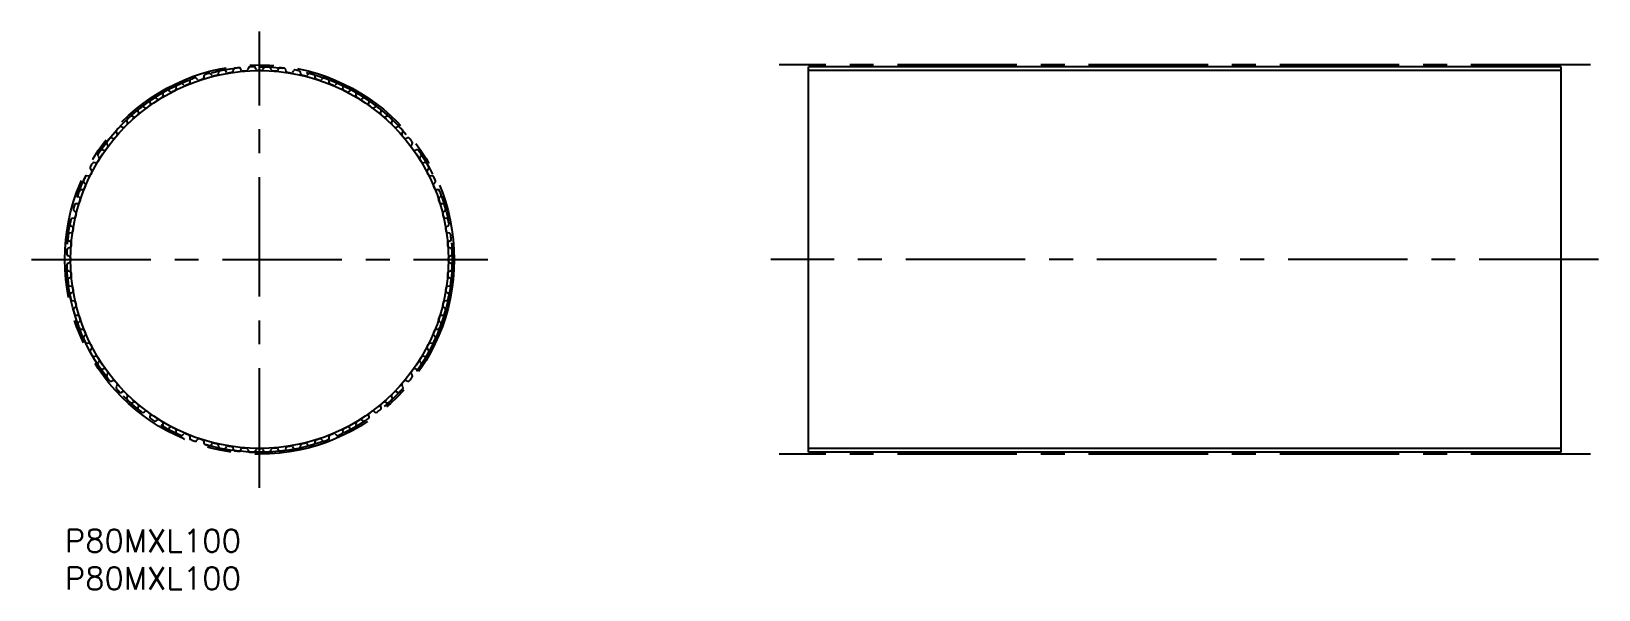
# Model space of a CAD drawing. Extents: x -4 to 204, y -8 to 66.
import ezdxf

# ---------------------------------------------------------------- set-up
doc = ezdxf.new("R2010")
doc.units = 0
doc.header["$LTSCALE"] = 0.5
doc.linetypes.add('CENTER', pattern=[50.8, 31.75, -6.35, 6.35, -6.35])
doc.linetypes.add('PHANTOM', pattern=[63.5, 31.75, -6.35, 6.35, -6.35, 6.35, -6.35])
for name, color, linetype in [('MSM_CENTER', 1, 'CENTER'), ('MSM_CONTINUOUS', 7, 'CONTINUOUS'), ('MSM_IMAGINARY', 6, 'PHANTOM'), ('MSM_NARROW', 5, 'CONTINUOUS'), ('MSM_PART_NUMBER', 7, 'CONTINUOUS')]:
    doc.layers.add(name, color=color, linetype=linetype)
doc.styles.get("Standard").update_dxf_attribs({"font": 'txt.shx', "height": 3, "bigfont": 'bigfont.shx'})

msp = doc.modelspace()

# ---------------------------------------------------------------- linework, layer by layer
at = {"layer": 'MSM_CENTER'}
for p, q in [((25.87, 5.55), (25.87, 66.19)), ((202.72, 61.74), (94.92, 61.74)), ((-4.45, 35.87), (56.19, 35.87)), ((203.82, 35.87), (93.82, 35.87)), ((202.72, 10), (94.92, 10))]:
    msp.add_line(p, q, dxfattribs=at)
msp.add_circle((25.87, 35.87), 25.87, dxfattribs=at)
at = {"layer": 'MSM_CONTINUOUS'}
for p, q in [((19.56, 60.31), (19.42, 60.52)), ((20.42, 60.76), (20.39, 60.51)), ((21.5, 60.73), (21.38, 60.95)), ((22.39, 61.12), (22.34, 60.87)), ((23.46, 61), (23.36, 61.23)), ((24.38, 61.31), (24.32, 61.07)), ((25.44, 61.11), (25.35, 61.35)), ((26.39, 61.35), (26.3, 61.11)), ((27.42, 61.07), (27.36, 61.31)), ((28.38, 61.23), (28.28, 61)), ((29.4, 60.87), (29.35, 61.12)), ((30.36, 60.95), (30.24, 60.73)), ((31.35, 60.51), (31.32, 60.76)), ((32.32, 60.52), (32.18, 60.31)), ((98.82, 10.25), (98.82, 61.49)), ((198.82, 61.49), (98.82, 61.49)), ((198.82, 10.25), (198.82, 61.49)), ((14.03, 58.16), (13.84, 58.34)), ((14.76, 58.81), (14.79, 58.55)), ((15.81, 59.03), (15.64, 59.21)), ((16.6, 59.61), (16.61, 59.35)), ((17.66, 59.74), (17.51, 59.94)), ((18.49, 60.26), (18.48, 60.01)), ((33.26, 60.01), (33.25, 60.26)), ((34.23, 59.94), (34.08, 59.74)), ((35.13, 59.35), (35.14, 59.61)), ((36.1, 59.21), (35.93, 59.03)), ((36.95, 58.55), (36.98, 58.81)), ((37.9, 58.34), (37.71, 58.16)), ((11.31, 56.79), (11.38, 56.54)), ((12.32, 57.17), (12.12, 57.32)), ((13, 57.86), (13.05, 57.61)), ((38.69, 57.61), (38.74, 57.86)), ((39.62, 57.32), (39.42, 57.17)), ((40.36, 56.54), (40.43, 56.79)), ((8.22, 54.25), (8.33, 54.02)), ((9.15, 54.78), (8.93, 54.91)), ((9.71, 55.58), (9.8, 55.34)), ((10.69, 56.04), (10.48, 56.18)), ((41.26, 56.18), (41.05, 56.04)), ((41.94, 55.34), (42.03, 55.58)), ((42.81, 54.91), (42.59, 54.78)), ((43.41, 54.02), (43.52, 54.25)), ((6.83, 52.81), (6.96, 52.59)), ((7.72, 53.41), (7.49, 53.52)), ((44.25, 53.52), (44.02, 53.41)), ((44.78, 52.59), (44.91, 52.81)), ((5.2, 50.36), (4.95, 50.43)), ((5.56, 51.26), (5.7, 51.05)), ((6.4, 51.94), (6.16, 52.03)), ((45.58, 52.03), (45.34, 51.94)), ((46.04, 51.05), (46.18, 51.26)), ((46.79, 50.43), (46.54, 50.36)), ((4.13, 48.69), (3.88, 48.74)), ((4.42, 49.62), (4.57, 49.42)), ((47.17, 49.42), (47.32, 49.62)), ((47.86, 48.74), (47.61, 48.69)), ((2.53, 46.1), (2.71, 45.93)), ((3.19, 46.95), (2.93, 46.98)), ((3.4, 47.9), (3.58, 47.71)), ((48.16, 47.71), (48.34, 47.9)), ((48.81, 46.98), (48.55, 46.95)), ((49.03, 45.93), (49.21, 46.1)), ((1.8, 44.23), (2, 44.08)), ((2.39, 45.13), (2.13, 45.14)), ((49.61, 45.14), (49.35, 45.13)), ((49.74, 44.08), (49.94, 44.23)), ((1.22, 42.32), (1.43, 42.18)), ((1.73, 43.26), (1.48, 43.25)), ((50.26, 43.25), (50.01, 43.26)), ((50.31, 42.18), (50.52, 42.32)), ((0.79, 40.36), (1.01, 40.24)), ((1.23, 41.35), (0.98, 41.32)), ((50.76, 41.32), (50.51, 41.35)), ((50.73, 40.24), (50.95, 40.36)), ((0.51, 38.38), (0.74, 38.28)), ((0.87, 39.4), (0.62, 39.35)), ((51.12, 39.35), (50.87, 39.4)), ((51, 38.28), (51.23, 38.38)), ((0.39, 36.39), (0.63, 36.3)), ((0.63, 35.44), (0.39, 35.35)), ((0.67, 37.42), (0.43, 37.36)), ((51.31, 37.36), (51.07, 37.42)), ((51.11, 36.3), (51.35, 36.39)), ((51.35, 35.35), (51.11, 35.44)), ((0.43, 34.38), (0.67, 34.32)), ((0.74, 33.46), (0.51, 33.36)), ((51.23, 33.36), (51, 33.46)), ((51.07, 34.32), (51.31, 34.38)), ((0.62, 32.39), (0.87, 32.34)), ((1.01, 31.5), (0.79, 31.38)), ((50.95, 31.38), (50.73, 31.5)), ((50.87, 32.34), (51.12, 32.39)), ((0.98, 30.42), (1.23, 30.39)), ((1.43, 29.56), (1.22, 29.42)), ((50.52, 29.42), (50.31, 29.56)), ((50.51, 30.39), (50.76, 30.42)), ((1.48, 28.49), (1.73, 28.48)), ((2, 27.66), (1.8, 27.51)), ((49.94, 27.51), (49.74, 27.66)), ((50.01, 28.48), (50.26, 28.49)), ((2.13, 26.6), (2.39, 26.61)), ((2.71, 25.81), (2.53, 25.64)), ((49.21, 25.64), (49.03, 25.81)), ((49.35, 26.61), (49.61, 26.6)), ((2.93, 24.76), (3.19, 24.79)), ((3.58, 24.03), (3.4, 23.84)), ((3.88, 23), (4.13, 23.05)), ((47.61, 23.05), (47.86, 23)), ((48.34, 23.84), (48.16, 24.03)), ((48.55, 24.79), (48.81, 24.76)), ((4.57, 22.32), (4.42, 22.12)), ((4.95, 21.31), (5.2, 21.38)), ((46.54, 21.38), (46.79, 21.31)), ((47.32, 22.12), (47.17, 22.32)), ((5.7, 20.69), (5.56, 20.48)), ((6.16, 19.71), (6.4, 19.8)), ((6.96, 19.15), (6.83, 18.93)), ((44.91, 18.93), (44.78, 19.15)), ((45.34, 19.8), (45.58, 19.71)), ((46.18, 20.48), (46.04, 20.69)), ((7.49, 18.22), (7.72, 18.33)), ((8.33, 17.72), (8.22, 17.49)), ((8.93, 16.83), (9.15, 16.96)), ((42.59, 16.96), (42.81, 16.83)), ((43.52, 17.49), (43.41, 17.72)), ((44.02, 18.33), (44.25, 18.22)), ((9.8, 16.4), (9.71, 16.16)), ((10.48, 15.56), (10.69, 15.7)), ((11.38, 15.2), (11.31, 14.95)), ((40.43, 14.95), (40.36, 15.2)), ((41.05, 15.7), (41.26, 15.56)), ((42.03, 16.16), (41.94, 16.4)), ((12.12, 14.42), (12.32, 14.57)), ((13.05, 14.13), (13, 13.88)), ((13.84, 13.4), (14.03, 13.58)), ((14.79, 13.19), (14.76, 12.93)), ((15.64, 12.53), (15.81, 12.71)), ((35.93, 12.71), (36.1, 12.53)), ((36.98, 12.93), (36.95, 13.19)), ((37.71, 13.58), (37.9, 13.4)), ((38.74, 13.88), (38.69, 14.13)), ((39.42, 14.57), (39.62, 14.42)), ((16.61, 12.39), (16.6, 12.13)), ((17.51, 11.8), (17.66, 12)), ((18.48, 11.73), (18.49, 11.48)), ((19.42, 11.22), (19.56, 11.43)), ((20.39, 11.23), (20.42, 10.98)), ((21.38, 10.79), (21.5, 11.01)), ((22.34, 10.87), (22.39, 10.62)), ((23.36, 10.51), (23.46, 10.74)), ((24.32, 10.67), (24.38, 10.43)), ((25.35, 10.39), (25.44, 10.63)), ((26.3, 10.63), (26.39, 10.39)), ((27.36, 10.43), (27.42, 10.67)), ((28.28, 10.74), (28.38, 10.51)), ((29.35, 10.62), (29.4, 10.87)), ((30.24, 11.01), (30.36, 10.79)), ((31.32, 10.98), (31.35, 11.23)), ((32.18, 11.43), (32.32, 11.22)), ((33.25, 11.48), (33.26, 11.73)), ((34.08, 12), (34.23, 11.8)), ((35.14, 12.13), (35.13, 12.39)), ((198.82, 10.25), (98.82, 10.25))]:
    msp.add_line(p, q, dxfattribs=at)
for centre, radius, start, end in [((18.69, 60.25), 0.2, 106.4149, 178), ((25.87, 35.87), 25.62, 105.0851, 106.4149), ((19.25, 60.41), 0.2, 33.5, 105.0851), ((20.2, 60.54), 0.2, 282.9554, 353.5), ((20.62, 60.74), 0.2, 101.9149, 173.5), ((25.87, 35.87), 25.62, 100.5851, 101.9149), ((21.2, 60.86), 0.2, 29, 100.5851), ((21.67, 60.83), 0.2, 209, 279.5446), ((25.87, 35.87), 25.11, 98.4554, 99.5446), ((22.15, 60.9), 0.2, 278.4554, 349), ((22.59, 61.08), 0.2, 97.4149, 169), ((25.87, 35.87), 25.62, 96.0851, 97.4149), ((23.18, 61.15), 0.2, 24.5, 96.0851), ((23.64, 61.08), 0.2, 204.5, 275.0446), ((25.87, 35.87), 25.11, 93.9554, 95.0446), ((24.12, 61.12), 0.2, 273.9554, 344.5), ((24.58, 61.26), 0.2, 92.9149, 164.5), ((25.87, 35.87), 25.62, 91.5851, 92.9149), ((25.17, 61.28), 0.2, 20, 91.5851), ((25.63, 61.18), 0.2, 200, 270.5446), ((25.87, 35.87), 25.11, 89.4554, 90.5446), ((26.11, 61.18), 0.2, 269.4554, 340), ((26.57, 61.28), 0.2, 88.4149, 160), ((25.87, 35.87), 25.62, 87.0851, 88.4149), ((27.16, 61.26), 0.2, 15.5, 87.0851), ((27.62, 61.12), 0.2, 195.5, 266.0446), ((25.87, 35.87), 25.11, 84.9554, 86.0446), ((28.1, 61.08), 0.2, 264.9554, 335.5), ((28.56, 61.15), 0.2, 83.9149, 155.5), ((25.87, 35.87), 25.62, 82.5851, 83.9149), ((29.15, 61.08), 0.2, 11, 82.5851), ((29.59, 60.9), 0.2, 191, 261.5446), ((25.87, 35.87), 25.11, 80.4554, 81.5446), ((30.07, 60.83), 0.2, 260.4554, 331), ((30.54, 60.86), 0.2, 79.4149, 151), ((25.87, 35.87), 25.62, 78.0851, 79.4149), ((31.12, 60.74), 0.2, 6.5, 78.0851), ((31.54, 60.54), 0.2, 186.5, 257.0445), ((32.49, 60.41), 0.2, 74.9149, 146.5), ((25.87, 35.87), 25.62, 73.5851, 74.9149), ((33.05, 60.25), 0.2, 2, 73.5851), ((25.87, 35.87), 25.62, 118.5851, 119.9149), ((13.71, 58.19), 0.2, 47, 118.5851), ((25.87, 35.87), 25.11, 116.4554, 117.5446), ((14.59, 58.53), 0.2, 296.4554, 7), ((14.96, 58.83), 0.2, 115.4149, 187), ((25.87, 35.87), 25.62, 114.0851, 115.4149), ((15.5, 59.08), 0.2, 42.5, 114.0851), ((15.96, 59.16), 0.2, 222.5, 293.0446), ((25.87, 35.87), 25.11, 111.9554, 113.0446), ((16.41, 59.34), 0.2, 291.9554, 2.5), ((16.8, 59.62), 0.2, 110.9149, 182.5), ((25.87, 35.87), 25.62, 109.5851, 110.9149), ((17.35, 59.82), 0.2, 38, 109.5851), ((17.82, 59.87), 0.2, 218, 288.5446), ((25.87, 35.87), 25.11, 107.4554, 108.5446), ((18.28, 60.01), 0.2, 287.4553, 358), ((19.73, 60.42), 0.2, 213.5, 284.0446), ((25.87, 35.87), 25.11, 102.9554, 104.0446), ((25.87, 35.87), 25.11, 75.9554, 77.0446), ((32.01, 60.42), 0.2, 255.9554, 326.5), ((33.46, 60.01), 0.2, 182, 252.5446), ((25.87, 35.87), 25.11, 71.4554, 72.5446), ((33.92, 59.87), 0.2, 251.4554, 322), ((34.39, 59.82), 0.2, 70.4149, 142), ((25.87, 35.87), 25.62, 69.0851, 70.4149), ((34.94, 59.62), 0.2, 357.5, 69.0851), ((35.33, 59.34), 0.2, 177.5, 248.0446), ((25.87, 35.87), 25.11, 66.9554, 68.0446), ((35.78, 59.16), 0.2, 246.9554, 317.5), ((36.24, 59.08), 0.2, 65.9149, 137.5), ((25.87, 35.87), 25.62, 64.5851, 65.9149), ((36.78, 58.83), 0.2, 353, 64.5851), ((37.15, 58.53), 0.2, 173, 243.5446), ((25.87, 35.87), 25.11, 62.4554, 63.5446), ((38.03, 58.19), 0.2, 61.4149, 133), ((25.87, 35.87), 25.62, 60.0851, 61.4149), ((25.87, 35.87), 25.11, 125.4554, 126.5446), ((11.5, 56.84), 0.2, 124.4149, 196), ((11.19, 56.49), 0.2, 305.4553, 16), ((25.87, 35.87), 25.62, 123.0851, 124.4149), ((11.99, 57.17), 0.2, 51.5, 123.0851), ((12.44, 57.32), 0.2, 231.5, 302.0446), ((25.87, 35.87), 25.11, 120.9554, 122.0446), ((12.85, 57.58), 0.2, 300.9554, 11.5), ((13.19, 57.9), 0.2, 119.9149, 191.5), ((14.17, 58.31), 0.2, 227, 297.5446), ((37.57, 58.31), 0.2, 242.4554, 313), ((38.55, 57.9), 0.2, 348.5, 60.0851), ((38.89, 57.58), 0.2, 168.5, 239.0445), ((25.87, 35.87), 25.11, 57.9554, 59.0446), ((39.3, 57.32), 0.2, 237.9554, 308.5), ((39.75, 57.17), 0.2, 56.9149, 128.5), ((25.87, 35.87), 25.62, 55.5851, 56.9149), ((40.24, 56.84), 0.2, 344, 55.5851), ((40.55, 56.49), 0.2, 164, 234.5445), ((25.87, 35.87), 25.11, 53.4554, 54.5446), ((8.4, 54.33), 0.2, 133.4149, 205), ((25.87, 35.87), 25.62, 132.0851, 133.4149), ((8.83, 54.74), 0.2, 60.5, 132.0851), ((9.25, 54.96), 0.2, 240.5, 311.0446), ((25.87, 35.87), 25.11, 129.9554, 131.0446), ((9.9, 55.65), 0.2, 128.9149, 200.5), ((9.62, 55.27), 0.2, 309.9553, 20.5), ((25.87, 35.87), 25.62, 127.5851, 128.9149), ((10.37, 56.01), 0.2, 56, 127.5851), ((10.8, 56.2), 0.2, 236, 306.5446), ((40.94, 56.2), 0.2, 233.4554, 304), ((41.37, 56.01), 0.2, 52.4149, 124), ((25.87, 35.87), 25.62, 51.0851, 52.4149), ((42.12, 55.27), 0.2, 159.5, 230.0445), ((41.84, 55.65), 0.2, 339.5, 51.0851), ((25.87, 35.87), 25.11, 48.9554, 50.0446), ((42.49, 54.96), 0.2, 228.9554, 299.5), ((42.91, 54.74), 0.2, 47.9149, 119.5), ((25.87, 35.87), 25.62, 46.5851, 47.9149), ((43.34, 54.33), 0.2, 335, 46.5851), ((25.87, 35.87), 25.11, 138.9554, 140.0446), ((7, 52.91), 0.2, 137.9149, 209.5), ((25.87, 35.87), 25.62, 136.5851, 137.9149), ((6.78, 52.49), 0.2, 318.9553, 29.5), ((7.41, 53.34), 0.2, 65, 136.5851), ((7.8, 53.6), 0.2, 245, 315.5445), ((25.87, 35.87), 25.11, 134.4554, 135.5446), ((8.14, 53.94), 0.2, 314.4554, 25), ((43.6, 53.94), 0.2, 155, 225.5445), ((25.87, 35.87), 25.11, 44.4554, 45.5446), ((43.94, 53.6), 0.2, 224.4554, 295), ((44.33, 53.34), 0.2, 43.4149, 115), ((25.87, 35.87), 25.62, 42.0851, 43.4149), ((44.96, 52.49), 0.2, 150.5, 221.0445), ((25.87, 35.87), 25.11, 39.9554, 41.0446), ((44.74, 52.91), 0.2, 330.5, 42.0851), ((25.87, 35.87), 25.62, 145.5851, 146.9149), ((4.9, 50.24), 0.2, 74, 145.5851), ((5.25, 50.55), 0.2, 254, 324.5445), ((25.87, 35.87), 25.11, 143.4554, 144.5446), ((5.73, 51.37), 0.2, 142.4149, 214), ((25.87, 35.87), 25.62, 141.0851, 142.4149), ((5.54, 50.94), 0.2, 323.4554, 34), ((6.09, 51.84), 0.2, 69.5, 141.0851), ((6.47, 52.12), 0.2, 249.5, 320.0446), ((45.27, 52.12), 0.2, 219.9554, 290.5), ((45.65, 51.84), 0.2, 38.9149, 110.5), ((25.87, 35.87), 25.62, 37.5851, 38.9149), ((46.2, 50.94), 0.2, 146, 216.5446), ((25.87, 35.87), 25.11, 35.4554, 36.5446), ((46.01, 51.37), 0.2, 326, 37.5851), ((46.49, 50.55), 0.2, 215.4554, 286), ((46.84, 50.24), 0.2, 34.4149, 106), ((25.87, 35.87), 25.62, 33.0851, 34.4149), ((3.55, 48.03), 0.2, 151.4149, 223), ((25.87, 35.87), 25.62, 150.0851, 151.4149), ((3.84, 48.55), 0.2, 78.5, 150.0851), ((4.16, 48.89), 0.2, 258.5, 329.0446), ((25.87, 35.87), 25.11, 147.9554, 149.0446), ((4.57, 49.75), 0.2, 146.9149, 218.5), ((4.42, 49.3), 0.2, 327.9554, 38.5), ((47.32, 49.3), 0.2, 141.5, 212.0445), ((25.87, 35.87), 25.11, 30.9554, 32.0446), ((47.17, 49.75), 0.2, 321.5, 33.0851), ((47.58, 48.89), 0.2, 210.9554, 281.5), ((47.9, 48.55), 0.2, 29.9149, 101.5), ((25.87, 35.87), 25.62, 28.5851, 29.9149), ((48.19, 48.03), 0.2, 317, 28.5851), ((2.66, 46.24), 0.2, 155.9149, 227.5), ((25.87, 35.87), 25.62, 154.5851, 155.9149), ((2.58, 45.78), 0.2, 336.9553, 47.5), ((2.91, 46.78), 0.2, 83, 154.5851), ((3.21, 47.15), 0.2, 263, 333.5446), ((25.87, 35.87), 25.11, 152.4554, 153.5446), ((3.43, 47.57), 0.2, 332.4553, 43), ((48.31, 47.57), 0.2, 137, 207.5445), ((25.87, 35.87), 25.11, 26.4554, 27.5446), ((48.53, 47.15), 0.2, 206.4553, 277), ((48.83, 46.78), 0.2, 25.4149, 97), ((49.16, 45.78), 0.2, 132.5, 203.0445), ((25.87, 35.87), 25.62, 24.0851, 25.4149), ((49.08, 46.24), 0.2, 312.5, 24.0851), ((1.92, 44.39), 0.2, 160.4149, 232), ((25.87, 35.87), 25.62, 159.0851, 160.4149), ((25.87, 35.87), 25.11, 161.4554, 162.5446), ((2.12, 44.94), 0.2, 87.5, 159.0851), ((1.87, 43.92), 0.2, 341.4553, 52), ((2.4, 45.33), 0.2, 267.5, 338.0445), ((25.87, 35.87), 25.11, 156.9554, 158.0446), ((25.87, 35.87), 25.11, 21.9554, 23.0446), ((49.34, 45.33), 0.2, 201.9553, 272.5), ((49.62, 44.94), 0.2, 20.9149, 92.5), ((49.87, 43.92), 0.2, 128, 198.5446), ((25.87, 35.87), 25.11, 17.4554, 18.5446), ((25.87, 35.87), 25.62, 19.5851, 20.9149), ((49.82, 44.39), 0.2, 308, 19.5851), ((25.87, 35.87), 25.62, 163.5851, 164.9149), ((1.33, 42.49), 0.2, 164.9149, 236.5), ((1.49, 43.05), 0.2, 92, 163.5851), ((25.87, 35.87), 25.11, 165.9554, 167.0446), ((1.32, 42.01), 0.2, 345.9553, 56.5), ((1.73, 43.46), 0.2, 272, 342.5445), ((50.01, 43.46), 0.2, 197.4553, 268), ((50.42, 42.01), 0.2, 123.5, 194.0446), ((25.87, 35.87), 25.11, 12.9554, 14.0446), ((50.25, 43.05), 0.2, 16.4149, 88), ((25.87, 35.87), 25.62, 15.0851, 16.4149), ((50.41, 42.49), 0.2, 303.5, 15.0851), ((0.88, 40.54), 0.2, 169.4149, 241), ((25.87, 35.87), 25.62, 168.0851, 169.4149), ((1, 41.12), 0.2, 96.5, 168.0851), ((0.91, 40.07), 0.2, 350.4553, 61), ((25.87, 35.87), 25.11, 170.4554, 171.5446), ((1.2, 41.54), 0.2, 276.5, 347.0445), ((50.54, 41.54), 0.2, 192.9553, 263.5), ((50.83, 40.07), 0.2, 119, 189.5445), ((25.87, 35.87), 25.11, 8.4554, 9.5446), ((50.74, 41.12), 0.2, 11.9149, 83.5), ((25.87, 35.87), 25.62, 10.5851, 11.9149), ((50.86, 40.54), 0.2, 299, 10.5851), ((25.87, 35.87), 25.62, 172.5851, 173.9149), ((0.59, 38.56), 0.2, 173.9149, 245.5), ((0.66, 39.15), 0.2, 101, 172.5851), ((0.62, 37.62), 0.2, 285.5, 356.0445), ((0.66, 38.1), 0.2, 354.9553, 65.5), ((25.87, 35.87), 25.11, 174.9554, 176.0446), ((0.84, 39.59), 0.2, 281, 351.5445), ((50.9, 39.59), 0.2, 188.4553, 259), ((51.08, 38.1), 0.2, 114.5, 185.0445), ((25.87, 35.87), 25.11, 3.9554, 5.0446), ((51.12, 37.62), 0.2, 183.9553, 254.5), ((51.08, 39.15), 0.2, 7.4149, 79), ((51.15, 38.56), 0.2, 294.5, 6.0851), ((25.87, 35.87), 25.62, 6.0851, 7.4149), ((25.87, 35.87), 25.62, 177.0851, 178.4149), ((0.46, 36.57), 0.2, 178.4149, 250), ((0.48, 37.16), 0.2, 105.5, 177.0851), ((0.56, 36.11), 0.2, 359.4553, 70), ((0.56, 35.63), 0.2, 290, 0.5445), ((25.87, 35.87), 25.11, 179.4554, 180.5446), ((51.18, 36.11), 0.2, 110, 180.5445), ((25.87, 35.87), 25.11, 359.4554, 0.5446), ((51.18, 35.63), 0.2, 179.4553, 250), ((51.26, 37.16), 0.2, 2.9149, 74.5), ((51.28, 36.57), 0.2, 290, 1.5851), ((25.87, 35.87), 25.62, 1.5851, 2.9149), ((0.46, 35.17), 0.2, 110, 181.5851), ((25.87, 35.87), 25.62, 181.5851, 182.9149), ((0.48, 34.58), 0.2, 182.9149, 254.5), ((0.59, 33.18), 0.2, 114.5, 186.0851), ((0.62, 34.12), 0.2, 3.9553, 74.5), ((0.66, 33.64), 0.2, 294.5, 5.0445), ((25.87, 35.87), 25.11, 183.9554, 185.0446), ((25.87, 35.87), 25.11, 354.9554, 356.0446), ((51.08, 33.64), 0.2, 174.9553, 245.5), ((51.12, 34.12), 0.2, 105.5, 176.0445), ((51.15, 33.18), 0.2, 353.9149, 65.5), ((51.26, 34.58), 0.2, 285.5, 357.0851), ((51.28, 35.17), 0.2, 358.4149, 70), ((25.87, 35.87), 25.62, 357.0851, 358.4149), ((25.87, 35.87), 25.62, 186.0851, 187.4149), ((0.66, 32.59), 0.2, 187.4149, 259), ((0.88, 31.2), 0.2, 119, 190.5851), ((0.84, 32.15), 0.2, 8.4553, 79), ((0.91, 31.67), 0.2, 299, 9.5446), ((25.87, 35.87), 25.11, 188.4554, 189.5446), ((25.87, 35.87), 25.11, 350.4554, 351.5446), ((50.83, 31.67), 0.2, 170.4553, 241), ((50.9, 32.15), 0.2, 101, 171.5445), ((50.86, 31.2), 0.2, 349.4149, 61), ((51.08, 32.59), 0.2, 281, 352.5851), ((25.87, 35.87), 25.62, 352.5851, 353.9149), ((25.87, 35.87), 25.62, 190.5851, 191.9149), ((1, 30.62), 0.2, 191.9149, 263.5), ((1.33, 29.25), 0.2, 123.5, 195.0851), ((25.87, 35.87), 25.62, 195.0851, 196.4149), ((1.2, 30.2), 0.2, 12.9553, 83.5), ((25.87, 35.87), 25.11, 192.9554, 194.0446), ((1.32, 29.73), 0.2, 303.5, 14.0445), ((50.42, 29.73), 0.2, 165.9553, 236.5), ((25.87, 35.87), 25.11, 345.9554, 347.0446), ((50.54, 30.2), 0.2, 96.5, 167.0445), ((25.87, 35.87), 25.62, 343.5851, 344.9149), ((50.41, 29.25), 0.2, 344.9149, 56.5), ((50.74, 30.62), 0.2, 276.5, 348.0851), ((25.87, 35.87), 25.62, 348.0851, 349.4149), ((1.49, 28.69), 0.2, 196.4149, 268), ((1.92, 27.35), 0.2, 128, 199.5851), ((1.73, 28.28), 0.2, 17.4553, 88), ((25.87, 35.87), 25.62, 199.5851, 200.9149), ((25.87, 35.87), 25.11, 197.4554, 198.5446), ((1.87, 27.82), 0.2, 308, 18.5445), ((49.87, 27.82), 0.2, 161.4553, 232), ((25.87, 35.87), 25.11, 341.4554, 342.5446), ((25.87, 35.87), 25.62, 339.0851, 340.4149), ((50.01, 28.28), 0.2, 92, 162.5445), ((49.82, 27.35), 0.2, 340.4149, 52), ((50.25, 28.69), 0.2, 272, 343.5851), ((2.12, 26.8), 0.2, 200.9149, 272.5), ((2.4, 26.41), 0.2, 21.9553, 92.5), ((2.66, 25.5), 0.2, 132.5, 204.0851), ((25.87, 35.87), 25.62, 204.0851, 205.4149), ((25.87, 35.87), 25.11, 201.9554, 203.0446), ((2.58, 25.96), 0.2, 312.5, 23.0445), ((49.16, 25.96), 0.2, 156.9553, 227.5), ((25.87, 35.87), 25.11, 336.9554, 338.0446), ((25.87, 35.87), 25.62, 334.5851, 335.9149), ((49.34, 26.41), 0.2, 87.5, 158.0445), ((49.08, 25.5), 0.2, 335.9149, 47.5), ((49.62, 26.8), 0.2, 267.5, 339.0851), ((2.91, 24.96), 0.2, 205.4149, 277), ((3.21, 24.59), 0.2, 26.4553, 97), ((3.55, 23.71), 0.2, 137, 208.5851), ((25.87, 35.87), 25.62, 208.5851, 209.9149), ((25.87, 35.87), 25.11, 206.4554, 207.5446), ((3.43, 24.17), 0.2, 317, 27.5445), ((3.84, 23.19), 0.2, 209.9149, 281.5), ((4.16, 22.85), 0.2, 30.9553, 101.5), ((25.87, 35.87), 25.11, 210.9554, 212.0446), ((25.87, 35.87), 25.11, 327.9554, 329.0446), ((47.58, 22.85), 0.2, 78.5, 149.0446), ((47.9, 23.19), 0.2, 258.5, 330.0851), ((25.87, 35.87), 25.62, 330.0851, 331.4149), ((48.31, 24.17), 0.2, 152.4553, 223), ((25.87, 35.87), 25.11, 332.4554, 333.5446), ((48.19, 23.71), 0.2, 331.4149, 43), ((48.53, 24.59), 0.2, 83, 153.5445), ((48.83, 24.96), 0.2, 263, 334.5851), ((4.57, 21.99), 0.2, 141.5, 213.0851), ((25.87, 35.87), 25.62, 213.0851, 214.4149), ((4.42, 22.44), 0.2, 321.5, 32.0445), ((4.9, 21.5), 0.2, 214.4149, 286), ((5.25, 21.19), 0.2, 35.4553, 106), ((25.87, 35.87), 25.11, 215.4554, 216.5446), ((5.54, 20.8), 0.2, 326, 36.5445), ((46.2, 20.8), 0.2, 143.4553, 214), ((25.87, 35.87), 25.11, 323.4554, 324.5446), ((46.49, 21.19), 0.2, 74, 144.5446), ((46.84, 21.5), 0.2, 254, 325.5851), ((25.87, 35.87), 25.62, 325.5851, 326.9149), ((47.32, 22.44), 0.2, 147.9553, 218.5), ((47.17, 21.99), 0.2, 326.9149, 38.5), ((5.73, 20.37), 0.2, 146, 217.5851), ((25.87, 35.87), 25.62, 217.5851, 218.9149), ((6.09, 19.9), 0.2, 218.9149, 290.5), ((6.47, 19.62), 0.2, 39.9553, 110.5), ((25.87, 35.87), 25.11, 219.9554, 221.0446), ((7, 18.83), 0.2, 150.5, 222.0851), ((6.78, 19.25), 0.2, 330.5, 41.0445), ((44.96, 19.25), 0.2, 138.9553, 209.5), ((25.87, 35.87), 25.11, 318.9554, 320.0446), ((44.74, 18.83), 0.2, 317.9149, 29.5), ((45.27, 19.62), 0.2, 69.5, 140.0447), ((45.65, 19.9), 0.2, 249.5, 321.0851), ((25.87, 35.87), 25.62, 321.0851, 322.4149), ((46.01, 20.37), 0.2, 322.4149, 34), ((25.87, 35.87), 25.62, 222.0851, 223.4149), ((7.41, 18.4), 0.2, 223.4149, 295), ((7.8, 18.14), 0.2, 44.4554, 115), ((25.87, 35.87), 25.11, 224.4554, 225.5446), ((8.4, 17.41), 0.2, 155, 226.5851), ((25.87, 35.87), 25.62, 226.5851, 227.9149), ((8.14, 17.8), 0.2, 335, 45.5446), ((8.83, 17), 0.2, 227.9149, 299.5), ((9.25, 16.78), 0.2, 48.9553, 119.5), ((25.87, 35.87), 25.11, 228.9554, 230.0446), ((25.87, 35.87), 25.11, 309.9554, 311.0446), ((42.49, 16.78), 0.2, 60.5, 131.0447), ((42.91, 17), 0.2, 240.5, 312.0851), ((25.87, 35.87), 25.62, 312.0851, 313.4149), ((43.6, 17.8), 0.2, 134.4553, 205), ((25.87, 35.87), 25.11, 314.4554, 315.5446), ((43.34, 17.41), 0.2, 313.4149, 25), ((43.94, 18.14), 0.2, 65, 135.5447), ((44.33, 18.4), 0.2, 245, 316.5851), ((25.87, 35.87), 25.62, 316.5851, 317.9149), ((9.9, 16.09), 0.2, 159.5, 231.0851), ((9.62, 16.47), 0.2, 339.5, 50.0446), ((25.87, 35.87), 25.62, 231.0851, 232.4149), ((10.37, 15.73), 0.2, 232.4149, 304), ((10.8, 15.54), 0.2, 53.4554, 124), ((25.87, 35.87), 25.11, 233.4554, 234.5446), ((11.19, 15.25), 0.2, 344, 54.5446), ((11.5, 14.9), 0.2, 164, 235.5851), ((25.87, 35.87), 25.62, 235.5851, 236.9149), ((12.44, 14.42), 0.2, 57.9553, 128.5), ((25.87, 35.87), 25.11, 237.9554, 239.0446), ((25.87, 35.87), 25.11, 300.9554, 302.0446), ((39.3, 14.42), 0.2, 51.5, 122.0447), ((25.87, 35.87), 25.62, 303.0851, 304.4149), ((40.55, 15.25), 0.2, 125.4553, 196), ((40.24, 14.9), 0.2, 304.4149, 16), ((25.87, 35.87), 25.11, 305.4554, 306.5446), ((40.94, 15.54), 0.2, 56, 126.5447), ((41.37, 15.73), 0.2, 236, 307.5851), ((25.87, 35.87), 25.62, 307.5851, 308.9149), ((42.12, 16.47), 0.2, 129.9553, 200.5), ((41.84, 16.09), 0.2, 308.9149, 20.5), ((11.99, 14.57), 0.2, 236.9149, 308.5), ((12.85, 14.16), 0.2, 348.5, 59.0446), ((13.19, 13.84), 0.2, 168.5, 240.0851), ((25.87, 35.87), 25.62, 240.0851, 241.4149), ((13.71, 13.55), 0.2, 241.4149, 313), ((14.17, 13.43), 0.2, 62.4553, 133), ((25.87, 35.87), 25.11, 242.4554, 243.5446), ((14.59, 13.21), 0.2, 353, 63.5446), ((14.96, 12.91), 0.2, 173, 244.5851), ((25.87, 35.87), 25.62, 244.5851, 245.9149), ((15.5, 12.66), 0.2, 245.9149, 317.5), ((15.96, 12.58), 0.2, 66.9553, 137.5), ((25.87, 35.87), 25.11, 246.9554, 248.0446), ((16.41, 12.4), 0.2, 357.5, 68.0446), ((35.33, 12.4), 0.2, 111.9553, 182.5), ((25.87, 35.87), 25.11, 291.9554, 293.0446), ((35.78, 12.58), 0.2, 42.5, 113.0445), ((36.24, 12.66), 0.2, 222.5, 294.0851), ((25.87, 35.87), 25.62, 294.0851, 295.4149), ((36.78, 12.91), 0.2, 295.4149, 7), ((37.15, 13.21), 0.2, 116.4553, 187), ((25.87, 35.87), 25.11, 296.4554, 297.5446), ((37.57, 13.43), 0.2, 47, 117.5445), ((38.03, 13.55), 0.2, 227, 298.5851), ((25.87, 35.87), 25.62, 298.5851, 299.9149), ((38.55, 13.84), 0.2, 299.9149, 11.5), ((38.89, 14.16), 0.2, 120.9553, 191.5), ((39.75, 14.57), 0.2, 231.5, 303.0851), ((16.8, 12.12), 0.2, 177.5, 249.0851), ((25.87, 35.87), 25.62, 249.0851, 250.4149), ((17.35, 11.92), 0.2, 250.4149, 322), ((17.82, 11.87), 0.2, 71.4553, 142), ((25.87, 35.87), 25.11, 251.4554, 252.5446), ((18.28, 11.73), 0.2, 2, 72.5446), ((18.69, 11.49), 0.2, 182, 253.5851), ((25.87, 35.87), 25.62, 253.5851, 254.9149), ((19.25, 11.33), 0.2, 254.9149, 326.5), ((19.73, 11.32), 0.2, 75.9553, 146.5), ((25.87, 35.87), 25.11, 255.9554, 257.0446), ((20.2, 11.2), 0.2, 6.5, 77.0446), ((20.62, 11), 0.2, 186.5, 258.0851), ((25.87, 35.87), 25.62, 258.0851, 259.4149), ((21.2, 10.88), 0.2, 259.4149, 331), ((21.67, 10.91), 0.2, 80.4553, 151), ((25.87, 35.87), 25.11, 260.4554, 261.5446), ((22.15, 10.84), 0.2, 11, 81.5446), ((22.59, 10.66), 0.2, 191, 262.5851), ((25.87, 35.87), 25.62, 262.5851, 263.9149), ((23.18, 10.59), 0.2, 263.9149, 335.5), ((23.64, 10.66), 0.2, 84.9553, 155.5), ((25.87, 35.87), 25.11, 264.9554, 266.0446), ((24.12, 10.62), 0.2, 15.5, 86.0446), ((24.58, 10.48), 0.2, 195.5, 267.0851), ((25.63, 10.56), 0.2, 89.4553, 160), ((25.87, 35.87), 25.11, 269.4554, 270.5446), ((26.11, 10.56), 0.2, 20, 90.5446), ((27.16, 10.48), 0.2, 272.9149, 344.5), ((27.62, 10.62), 0.2, 93.9553, 164.5), ((25.87, 35.87), 25.11, 273.9554, 275.0446), ((28.1, 10.66), 0.2, 24.5, 95.0445), ((28.56, 10.59), 0.2, 204.5, 276.0851), ((25.87, 35.87), 25.62, 276.0851, 277.4149), ((29.15, 10.66), 0.2, 277.4149, 349), ((29.59, 10.84), 0.2, 98.4553, 169), ((25.87, 35.87), 25.11, 278.4554, 279.5446), ((30.07, 10.91), 0.2, 29, 99.5446), ((30.54, 10.88), 0.2, 209, 280.5851), ((25.87, 35.87), 25.62, 280.5851, 281.9149), ((31.12, 11), 0.2, 281.9149, 353.5), ((31.54, 11.2), 0.2, 102.9553, 173.5), ((25.87, 35.87), 25.11, 282.9554, 284.0446), ((32.01, 11.32), 0.2, 33.5, 104.0445), ((32.49, 11.33), 0.2, 213.5, 285.0851), ((25.87, 35.87), 25.62, 285.0851, 286.4149), ((33.05, 11.49), 0.2, 286.4149, 358), ((33.46, 11.73), 0.2, 107.4553, 178), ((25.87, 35.87), 25.11, 287.4554, 288.5446), ((33.92, 11.87), 0.2, 38, 108.5445), ((34.39, 11.92), 0.2, 218, 289.5851), ((25.87, 35.87), 25.62, 289.5851, 290.9149), ((34.94, 12.12), 0.2, 290.9149, 2.5), ((25.87, 35.87), 25.62, 267.0851, 268.4149), ((25.17, 10.46), 0.2, 268.4149, 340), ((26.57, 10.46), 0.2, 200, 271.5851), ((25.87, 35.87), 25.62, 271.5851, 272.9149)]:
    msp.add_arc(centre, radius, start, end, dxfattribs=at)
at = {"layer": 'MSM_IMAGINARY'}
msp.add_circle((25.87, 35.87), 25.62, dxfattribs=at)
at = {"layer": 'MSM_NARROW'}
for p, q in [((198.82, 60.98), (98.82, 60.98)), ((198.82, 10.76), (98.82, 10.76))]:
    msp.add_line(p, q, dxfattribs=at)
msp.add_circle((25.87, 35.87), 25.11, dxfattribs=at)

# ---------------------------------------------------------------- texts
at = {"layer": 'MSM_PART_NUMBER'}
for p in [(0, -3), (0, -8)]:
    msp.add_text('P80MXL100', height=3, dxfattribs=at).set_placement(p)

doc.saveas('drawing.dxf')
